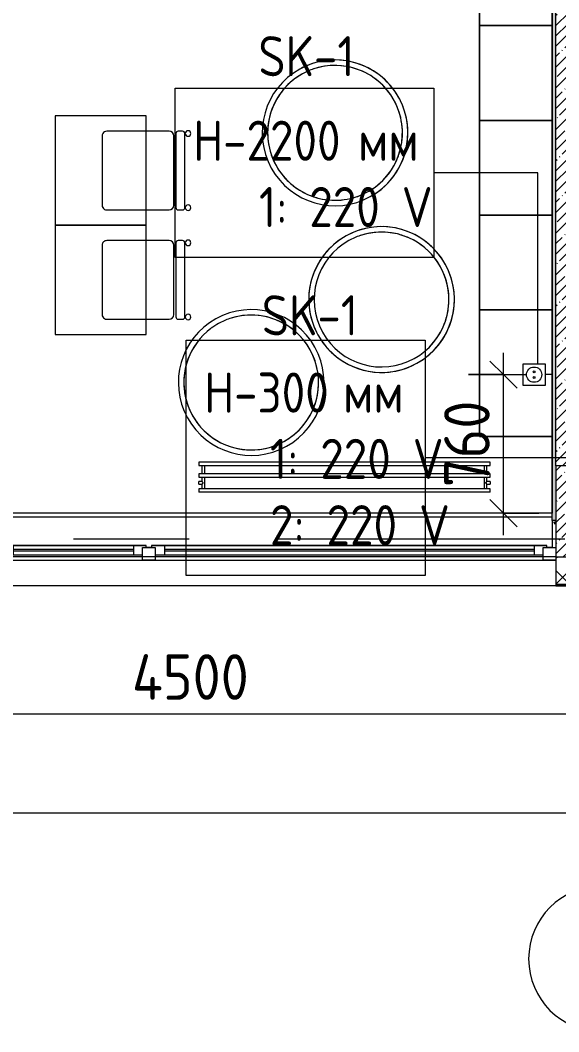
# Model space of a CAD drawing. Header units: millimetres. Extents: x 35111 to 235598, y -8553 to 29000.
# Drawn here: x 44468 to 47425, y -2706 to 2845 of the extents above; entities that cross this region are included whole.
import ezdxf

# ---------------------------------------------------------------- set-up
doc = ezdxf.new("R2010")
doc.units = ezdxf.units.MM
doc.linetypes.add('Осевая', pattern=[3175, 635, -476.25, 1587.5, -476.25])
for name, color, linetype, lineweight in [('A-ANNO-DIMS', 7, 'Continuous', 9), ('A-ANNO-DIMS-100', 7, 'Continuous', 9), ('A-DETL-GENF', 7, 'Continuous', 9), ('A-GLAZ', 7, 'Continuous', 9), ('A-GLAZ-1', 7, 'Continuous', 13), ('A-WALL', 7, 'Continuous', 9), ('E-ELEC-FIXT-IDEN', 7, 'Continuous', 9), ('I-WALL', 7, 'Continuous', 9), ('M-EQPM', 7, 'Continuous', 9), ('S-COLS', 7, 'Continuous', 9), ('Оси-1', 7, 'Continuous', 20), ('Оси-2', 7, 'Осевая', 9), ('Электрические приборы', 7, 'Continuous', 9)]:
    doc.layers.add(name, color=color, linetype=linetype, lineweight=lineweight)
for name, color, linetype, lineweight, true_color in [('A-WALL-1', 7, 'Continuous', 9, 0x3c3c3c), ('A-WALL-FNSH-1', 7, 'Continuous', 9, 0x3c3c3c), ('I-FURN-1', 7, 'Continuous', 9, 0xf0f0f0), ('Оси розеток', 7, 'Continuous', 9, 0xff1e23)]:
    doc.layers.add(name, color=color, linetype=linetype, lineweight=lineweight, true_color=true_color)
doc.styles.add('GOST Common_1', font='GOST_Common.ttf', dxfattribs={"width": 0.9, "height": 220})
doc.styles.add('ISOCPEUR', font='isocpeur.ttf', dxfattribs={"width": 0.9, "height": 250})
doc.dimstyles.new('ISO-2_5_0_9К_БОЛЬШОЙ', dxfattribs={"dimscale": 304.8, "dimtxt": 248.995294, "dimasz": 0.492126, "dimexe": 0.393701, "dimexo": 0.984252, "dimgap": 0, "dimtad": 1, "dimdec": 0, "dimrnd": 10, "dimzin": 0, "dimdsep": 46, "dimtxsty": 'ISOCPEUR', "dimblk1": 'OBLIQUE', "dimblk2": 'OBLIQUE', "dimsah": 1, "dimcen": 0.09, "dimdle": 0.393701, "dimazin": 0, "dimtfac": 1, "dimtdec": 4, "dimtix": 1, "dimtmove": 0, "dimatfit": 3, "dimfxl": 1, "dimtvp": 1, "dimtolj": 1, "dimtzin": 0, "dimarcsym": 2})
pattern_1 = [(0, (0, 0), (121.92, 30.48), [10.058, -81.382, 10.058, -81.382, -487.68]), (0, (0, 0), (121.92, 30.48), [-182.88, 10.058, -172.822, 10.058, -81.382, -213.36]), (0, (0, 0), (121.92, 30.48), [-457.2, 10.058, -50.902, 10.058, -142.342]), (120, (45.72, 15.24), (-87.356454, 90.345817), [10.058, -81.382, 10.058, -81.382, -487.68]), (120, (45.72, 15.24), (-87.356454, 90.345817), [-182.88, 10.058, -172.822, 10.058, -81.382, -213.36]), (120, (45.72, 15.24), (-87.356454, 90.345817), [-457.2, 10.058, -50.902, 10.058, -142.342]), (240, (60.96, 76.2), (-34.563546, -120.825817), [10.058, -81.382, 10.058, -81.382, -487.68]), (240, (60.96, 76.2), (-34.563546, -120.825817), [-182.88, 10.058, -172.822, 10.058, -81.382, -213.36]), (240, (60.96, 76.2), (-34.563546, -120.825817), [-457.2, 10.058, -50.902, 10.058, -142.342])]

# ---------------------------------------------------------------- blocks, each defined once
blk = doc.blocks.new('BSC_Колонна _Прямоугольная - 500х500-V7-План размещения напольных электротехнических лючков и розеток 3 этажа в осях 12-23')
at = {"layer": 'S-COLS'}
h = blk.add_hatch(dxfattribs=at)
h.set_pattern_fill('FP_8', color=256, style=0, pattern_type=2)
h.set_pattern_definition([(45, (-47660, -150), (-57.02463, 57.02463), []), (45, (-47602.975, -150), (-57.02463, 57.02463), [100.806, -20.161, 3.353, -16.808])])
h.paths.add_polyline_path([(-250, -250), (250, -250), (250, 250), (-250, 250), (-250, 8.2)])
for p, q in [((250, 250), (-250, 250)), ((-250, 250), (-250, -250)), ((250, -250), (250, 250)), ((-250, -250), (250, -250))]:
    blk.add_line(p, q, dxfattribs=at)
blk = doc.blocks.new('120_Окно_СКБ_2Ст - 120_Окно_СКБ_2Ст 3100х2500 _мал_створка слева_ 2-22446355-План размещения напольных электротехнических лючков и розеток 3 этажа в осях 12-23')
at = {"layer": 'A-GLAZ'}
for p, q in [((1550, -57), (-1550, -57)), ((-1430, -107), (600, -107)), ((770, -107), (1430, -107)), ((-1530, -127), (-1500, -127)), ((600, -117), (-1430, -117)), ((670, -127), (700, -127)), ((1430, -117), (770, -117)), ((1500, -127), (1530, -127))]:
    blk.add_line(p, q, dxfattribs=at)
at = {"layer": 'A-GLAZ-1'}
for p, q in [((-1550, -127), (-1550, -57)), ((-1550, -57), (-1480, -57)), ((-1480, -57), (-1480, -127)), ((650, -87), (-1480, -87)), ((-1480, -87), (-1480, -127)), ((-1430, -137), (-1430, -87)), ((600, -137), (600, -87)), ((650, -127), (650, -57)), ((650, -57), (720, -57)), ((650, -127), (650, -87)), ((720, -57), (720, -127)), ((1480, -87), (720, -87)), ((720, -87), (720, -127)), ((770, -137), (770, -87)), ((1430, -137), (1430, -87)), ((1480, -127), (1480, -57)), ((1480, -57), (1550, -57)), ((1480, -127), (1480, -87)), ((1550, -57), (1550, -127)), ((-1480, -127), (-1550, -127)), ((-1480, -127), (-1500, -127)), ((-1500, -127), (-1500, -137)), ((-1500, -137), (670, -137)), ((670, -137), (-1500, -137)), ((720, -127), (650, -127)), ((670, -127), (650, -127)), ((670, -137), (670, -127)), ((720, -127), (700, -127)), ((700, -127), (700, -137)), ((700, -137), (1500, -137)), ((1500, -137), (700, -137)), ((1550, -127), (1480, -127)), ((1500, -127), (1480, -127)), ((1500, -137), (1500, -127))]:
    blk.add_line(p, q, dxfattribs=at)
blk = doc.blocks.new('ПУФ - 1_53-25461890-План размещения напольных электротехнических лючков и розеток 3 этажа в осях 12-23')
at = {"layer": 'I-FURN-1'}
for radius, start, end in [(400, 0, 180), (400, 0, 180), (370, 10.5882, 158.8235), (370, 105.8824, 116.4706), (370, 84.7059, 105.8824), (370, 63.5294, 84.7059), (370, 127.0588, 137.6471), (370, 116.4706, 127.0588), (370, 42.3529, 63.5294), (370, 137.6471, 148.2353), (370, 21.1765, 42.3529), (370, 148.2353, 169.4118), (370, 158.8235, 180), (370, 0, 21.1765), (370, 169.4118, 180), (370, 0, 10.5882), (400, 180, 360), (400, 180, 260), (370, 180, 190.5882), (370, 180, 211.7647), (370, 349.5929, 0), (400, 350, 0), (370, 349.5929, 360), (370, 190.5882, 275.2941), (400, 260, 350), (370, 275.2941, 349.4118), (370, 317.6471, 349.4118), (370, 211.7647, 222.3529), (370, 222.3529, 243.5294), (370, 275.2941, 317.6471), (370, 243.5294, 264.7059), (370, 264.7059, 275.2941)]:
    blk.add_arc((0, 0), radius, start, end, dxfattribs=at)
blk = doc.blocks.new('ПУФ - 1_53-V67-План размещения напольных электротехнических лючков и розеток 3 этажа в осях 12-23')
at = {"layer": 'I-FURN-1'}
for radius, start, end in [(400, 0, 180), (400, 70, 110), (400, 110, 180), (370, 0, 180), (370, 0, 180), (400, 20, 70), (400, 0, 20), (400, 180, 360), (400, 180, 280), (370, 180, 349.4118), (370, 180, 211.7647), (400, 280, 0), (370, 349.5929, 0), (370, 349.5929, 360), (370, 317.6471, 349.4118), (370, 211.7647, 222.3529), (370, 222.3529, 232.9412), (370, 307.0588, 317.6471), (370, 232.9412, 243.5294), (370, 243.5294, 254.1176), (370, 275.2941, 307.0588), (370, 254.1176, 275.2941)]:
    blk.add_arc((0, 0), radius, start, end, dxfattribs=at)
blk = doc.blocks.new('ПУФ - 1_53-V68-План размещения напольных электротехнических лючков и розеток 3 этажа в осях 12-23')
at = {"layer": 'I-FURN-1'}
for radius, start, end in [(400, 0, 180), (400, 0, 180), (370, 42.3529, 180), (370, 74.1176, 180), (370, 7.6902, 74.1176), (370, 7.6902, 42.3529), (400, 180, 360), (400, 180, 0), (370, 180, 349.4118), (370, 180, 190.5882), (370, 349.5929, 0), (370, 0, 7.4794), (370, 0, 7.4794), (370, 349.5929, 360), (370, 190.5882, 349.4118)]:
    blk.add_arc((0, 0), radius, start, end, dxfattribs=at)
blk = doc.blocks.new('Стол базовый прямоугольный - 1_7а-25476368-План размещения напольных электротехнических лючков и розеток 3 этажа в осях 12-23')
at = {"layer": 'I-FURN-1'}
for p, q in [((250, 300), (-250, 300)), ((-250, 300), (-250, -300)), ((250, -300), (250, 300)), ((-250, -300), (250, -300))]:
    blk.add_line(p, q, dxfattribs=at)
blk = doc.blocks.new('Стул Breuer - 1_9а-V71-План размещения напольных электротехнических лючков и розеток 3 этажа в осях 12-23')
at = {"layer": 'I-FURN-1'}
for p, q in [((190.5, 241.3), (-190.5, 241.3)), ((-215.9, 215.9), (-215.9, 0)), ((215.9, 0), (215.9, 215.9)), ((-215.9, 0), (-215.9, -127)), ((215.9, -127), (215.9, 0)), ((203.2, -163.5), (-203.2, -163.5)), ((-190.5, -152.4), (190.5, -152.4)), ((-215.9, -176.2), (-215.9, -200.8)), ((-203.2, -213.5), (203.2, -213.5)), ((215.9, -200.8), (215.9, -176.2))]:
    blk.add_line(p, q, dxfattribs=at)
for centre, radius, start, end in [((-190.5, 215.9), 25.4, 120, 180), ((-190.5, 215.9), 25.4, 90, 120), ((190.5, 215.9), 25.4, 0, 90), ((-190.5, -127), 25.4, 180, 270), ((-203.2, -176.2), 12.7, 90, 180), ((190.5, -127), 25.4, 270, 360), ((203.2, -176.2), 12.7, 360, 90), ((-203.5, -230.6), 15.1, 360, 180), ((-203.2, -200.8), 12.7, 180, 270), ((203.7, -230.6), 15.1, 360, 180), ((203.2, -200.8), 12.7, 270, 360), ((-203.5, -230.6), 15.1, 180, 360), ((203.7, -230.6), 15.1, 180, 360)]:
    blk.add_arc(centre, radius, start, end, dxfattribs=at)
blk = doc.blocks.new('Стул Breuer - 1_9а-V79-План размещения напольных электротехнических лючков и розеток 3 этажа в осях 12-23')
at = {"layer": 'I-FURN-1'}
for p, q in [((190.5, 241.3), (-190.5, 241.3)), ((-215.9, 215.9), (-215.9, 0)), ((215.9, 0), (215.9, 215.9)), ((-215.9, 0), (-215.9, -127)), ((215.9, -127), (215.9, 0)), ((203.2, -163.5), (-203.2, -163.5)), ((-190.5, -152.4), (190.5, -152.4)), ((-215.9, -176.2), (-215.9, -200.8)), ((-203.2, -213.5), (203.2, -213.5)), ((215.9, -200.8), (215.9, -176.2))]:
    blk.add_line(p, q, dxfattribs=at)
for centre, radius, start, end in [((-190.5, 215.9), 25.4, 120, 180), ((-190.5, 215.9), 25.4, 90, 120), ((190.5, 215.9), 25.4, 60, 90), ((190.5, 215.9), 25.4, 0, 60), ((-190.5, -127), 25.4, 180, 270), ((-203.2, -176.2), 12.7, 90, 180), ((190.5, -127), 25.4, 270, 360), ((203.2, -176.2), 12.7, 360, 90), ((-203.5, -230.6), 15.1, 360, 180), ((-203.2, -200.8), 12.7, 180, 270), ((203.7, -230.6), 15.1, 360, 180), ((203.2, -200.8), 12.7, 270, 360), ((-203.5, -230.6), 15.1, 180, 360), ((203.7, -230.6), 15.1, 180, 360)]:
    blk.add_arc(centre, radius, start, end, dxfattribs=at)
blk = doc.blocks.new('Блок Розеток и Выключателей - Блок Розеток и Выключателей_SK1-V145-План размещения напольных электротехнических лючков и розеток 3 этажа в осях 12-23')
at = {"layer": 'A-DETL-GENF'}
for p, q in [((-60, -40), (60, -40)), ((-60, -160), (-60, -40)), ((60, -40), (60, -160)), ((60, -160), (-60, -160))]:
    blk.add_line(p, q, dxfattribs=at)
for centre, radius in [((0, -100), 42), ((-15.6, -100), 4.8), ((15.6, -100), 4.8)]:
    blk.add_circle(centre, radius, dxfattribs=at)
at = {"layer": 'Оси розеток'}
blk.add_line((0, 0), (0, -40), dxfattribs=at)
blk = doc.blocks.new('radiator_prado_classic_z_tip_30_po exemplyaru - Classic Z Тип 30-500-30677899-План размещения напольных электротехнических лючков и розеток 3 этажа в осях 12-23')
at = {"layer": 'M-EQPM'}
for p, q in [((0, 228), (0, 210)), ((1600, 228), (0, 228)), ((1600, 210), (1600, 228)), ((0, 210), (1600, 210)), ((17.5, 210), (17.5, 164)), ((32.5, 164), (32.5, 210)), ((1567.5, 210), (1567.5, 164)), ((1582.5, 164), (1582.5, 210)), ((1600, 164), (0, 164)), ((0, 164), (0, 146)), ((0, 146), (1600, 146)), ((17.5, 121.5), (0, 121.5)), ((17.5, 121.5), (0, 121.5)), ((0, 121.5), (0, 121.2)), ((0, 106.5), (0, 121.5)), ((0, 121.2), (0, 121.2)), ((17.5, 146), (17.5, 121.5)), ((32.5, 82), (32.5, 146)), ((1567.5, 146), (1567.5, 82)), ((1582.5, 121.5), (1582.5, 146)), ((1600, 121.5), (1582.5, 121.5)), ((1600, 121.5), (1582.5, 121.5)), ((1600, 146), (1600, 164)), ((1600, 121.5), (1600, 106.5)), ((1600, 121.2), (1600, 121.5)), ((1600, 121.5), (1600, 121.2)), ((1600, 121.2), (1600, 121.5)), ((0, 106.8), (0, 106.5)), ((0, 106.8), (0, 106.8)), ((0, 106.5), (17.5, 106.5)), ((0, 106.5), (17.5, 106.5)), ((1600, 82), (0, 82)), ((0, 82), (0, 64)), ((1600, 64), (0, 64)), ((17.5, 106.5), (17.5, 82)), ((1582.5, 82), (1582.5, 106.5)), ((1582.5, 106.5), (1600, 106.5)), ((1582.5, 106.5), (1600, 106.5)), ((1600, 106.5), (1600, 106.8)), ((1600, 106.8), (1600, 106.5)), ((1600, 106.5), (1600, 106.8)), ((1600, 64), (1600, 82))]:
    blk.add_line(p, q, dxfattribs=at)
for points, knots in [([(25, 114), (24.5, 114.5), (23.6, 115.4), (22.4, 116.6), (21.6, 117.4), (21.1, 117.9), (20.8, 118.2), (20.5, 118.5), (20.2, 118.8), (19.8, 119.1), (19.6, 119.4), (19.3, 119.7), (19, 120), (18.7, 120.3), (18.5, 120.5), (18.3, 120.7), (18.1, 120.9), (17.9, 121.1), (17.8, 121.2), (17.7, 121.3), (17.5, 121.5), (17.5, 121.5), (17.5, 121.5)], [0, 0, 0, 0, 0.142857, 0.285714, 0.357143, 0.392857, 0.428571, 0.464286, 0.5, 0.535714, 0.571429, 0.607143, 0.642857, 0.678571, 0.714286, 0.75, 0.785714, 0.821429, 0.857143, 0.892857, 0.928571, 1, 1, 1, 1]), ([(17.5, 106.5), (17.5, 106.5), (17.5, 106.5), (17.7, 106.7), (17.8, 106.8), (17.9, 106.9), (18.1, 107.1), (18.3, 107.3), (18.5, 107.5), (18.7, 107.7), (19, 108), (19.3, 108.3), (19.6, 108.6), (19.8, 108.9), (20.3, 109.3), (20.7, 109.7), (21.1, 110.1), (21.6, 110.6), (22.4, 111.4), (23.6, 112.6), (24.5, 113.5), (25, 114)], [0, 0, 0, 0, 0.071429, 0.107143, 0.142857, 0.178571, 0.214286, 0.25, 0.285714, 0.321429, 0.357143, 0.392857, 0.428571, 0.464286, 0.5, 0.571429, 0.607143, 0.642857, 0.714286, 0.857143, 1, 1, 1, 1]), ([(1575, 114), (1575.5, 114.5), (1576.4, 115.4), (1577.6, 116.6), (1578.4, 117.4), (1578.9, 117.9), (1579.2, 118.2), (1579.5, 118.5), (1579.8, 118.8), (1580.1, 119.2), (1580.4, 119.4), (1580.7, 119.7), (1581, 120), (1581.3, 120.3), (1581.5, 120.5), (1581.7, 120.7), (1581.9, 120.9), (1582.1, 121.1), (1582.2, 121.2), (1582.3, 121.3), (1582.5, 121.5), (1582.5, 121.5), (1582.5, 121.5)], [0, 0, 0, 0, 0.142857, 0.285714, 0.357143, 0.392857, 0.428571, 0.464286, 0.5, 0.535714, 0.571429, 0.607143, 0.642857, 0.678571, 0.714286, 0.75, 0.785714, 0.821429, 0.857143, 0.892857, 0.928571, 1, 1, 1, 1]), ([(1582.5, 106.5), (1582.5, 106.5), (1582.5, 106.5), (1582.3, 106.7), (1582.2, 106.8), (1582.1, 106.9), (1581.9, 107.1), (1581.7, 107.3), (1581.5, 107.5), (1581.3, 107.7), (1581, 108), (1580.7, 108.3), (1580.4, 108.6), (1580.1, 108.8), (1579.7, 109.3), (1579.3, 109.7), (1578.9, 110.1), (1578.4, 110.6), (1577.6, 111.4), (1576.4, 112.6), (1575.5, 113.5), (1575, 114)], [0, 0, 0, 0, 0.071429, 0.107143, 0.142857, 0.178571, 0.214286, 0.25, 0.285714, 0.321429, 0.357143, 0.392857, 0.428571, 0.464286, 0.5, 0.571429, 0.607143, 0.642857, 0.714286, 0.857143, 1, 1, 1, 1])]:
    blk.add_open_spline(points, degree=3, knots=knots, dxfattribs=at)
blk = doc.blocks.new('шкаф 1_112 - шкаф 1_112-V174-План размещения напольных электротехнических лючков и розеток 3 этажа в осях 12-23')
at = {"layer": 'I-FURN-1'}
for p, q in [((-400, 6070), (-400, 0)), ((0, 0), (0, 6070)), ((-400, 2775), (-400, 2255)), ((-400, 2255), (-400, 2775)), ((0, 2255), (0, 2775)), ((0, 2775), (0, 2255)), ((0, 2255), (-400, 2255)), ((0, 2255), (-400, 2255)), ((-400, 2255), (-400, 1735)), ((-400, 1735), (-400, 2255)), ((-400, 2255), (0, 2255)), ((-400, 2255), (0, 2255)), ((0, 2255), (-400, 2255)), ((0, 1735), (0, 2255)), ((0, 2255), (0, 1735)), ((0, 1735), (-400, 1735)), ((-400, 1735), (0, 1735)), ((0, 1735), (-400, 1735)), ((0, 1735), (-400, 1735)), ((-400, 1735), (-400, 1215)), ((-400, 1215), (-400, 1735)), ((-400, 1735), (0, 1735)), ((0, 1215), (0, 1735)), ((0, 1735), (0, 1215)), ((0, 1215), (-400, 1215)), ((0, 1215), (-400, 1215)), ((-400, 1215), (-400, 695)), ((-400, 695), (-400, 1215)), ((-400, 1215), (0, 1215)), ((-400, 1215), (0, 1215)), ((0, 1215), (-400, 1215)), ((0, 695), (0, 1215)), ((0, 1215), (0, 695)), ((0, 695), (-400, 695)), ((-400, 695), (0, 695)), ((0, 695), (-400, 695)), ((0, 695), (-400, 695)), ((-400, 695), (-400, 0)), ((-400, 0), (-400, 695)), ((-400, 695), (0, 695)), ((0, 0), (0, 695)), ((0, 695), (0, 0)), ((-400, 0), (0, 0)), ((-400, 0), (0, 0)), ((0, 0), (-400, 0))]:
    blk.add_line(p, q, dxfattribs=at)
blk = doc.blocks.new('Ось сетки - D8-29747960-План размещения напольных электротехнических лючков и розеток 3 этажа в осях 12-23')
at = {"layer": 'Оси-1'}
for start, end in [(360, 180), (180, 360)]:
    blk.add_arc((0, 0), 4, start, end, dxfattribs=at)
blk = doc.blocks.new('DIMBLOCK3-План размещения напольных электротехнических лючков и розеток 3 этажа в осях 12-23')
at = {"layer": 'A-ANNO-DIMS-100'}
for p, q in [((47122.7, 20), (47122.7, 1020.2)), ((46930, 900.2), (47242.7, 900.2)), ((47122.7, 900.2), (46930, 900.2)), ((47316.7, 140), (47002.7, 140)), ((47122.7, 140), (47316.7, 140))]:
    blk.add_line(p, q, dxfattribs=at)
at = {"layer": 'A-ANNO-DIMS-100', "lineweight": 20}
for p, q in [((47122.7, 900.2), (47047.7, 975.2)), ((47122.7, 900.2), (47197.7, 825.2)), ((47122.7, 140), (47047.7, 215)), ((47122.7, 140), (47197.7, 65))]:
    blk.add_line(p, q, dxfattribs=at)
at = {"layer": 'A-ANNO-DIMS-100', "color": 0, "insert": (46796.1, 283.1), "char_height": 250, "width": 568.858, "attachment_point": 1, "rotation": 90, "line_spacing_factor": 1.149209, "style": 'ISOCPEUR'}
blk.add_mtext('760', dxfattribs=at)
blk = doc.blocks.new('_Oblique')
at = {"color": 0, "linetype": 'ByBlock', "lineweight": -2}
blk.add_line((-0.5, -0.5), (0.5, 0.5), dxfattribs=at)
blk = doc.blocks.new('DIMBLOCK36-План размещения напольных электротехнических лючков и розеток 3 этажа в осях 12-23')
at = {"layer": 'A-ANNO-DIMS-100'}
for p, q in [((38310, -1698.2), (38310, -1384.2)), ((84560, -1698.2), (84560, -1384.2)), ((38190, -1504.2), (84680, -1504.2)), ((38310, -1504.2), (38310, -1698.2)), ((84560, -1504.2), (84560, -1698.2))]:
    blk.add_line(p, q, dxfattribs=at)
at = {"layer": 'A-ANNO-DIMS-100', "lineweight": 20}
for p, q in [((38310, -1504.2), (38385, -1429.2)), ((84560, -1504.2), (84635, -1429.2)), ((38310, -1504.2), (38235, -1579.2)), ((84560, -1504.2), (84485, -1579.2))]:
    blk.add_line(p, q, dxfattribs=at)
at = {"layer": 'A-ANNO-DIMS-100', "color": 0, "insert": (61028, -1177.6), "char_height": 250, "width": 976.828, "attachment_point": 1, "line_spacing_factor": 1.149209, "style": 'ISOCPEUR'}
blk.add_mtext('46250', dxfattribs=at)
blk = doc.blocks.new('DIMBLOCK40-План размещения напольных электротехнических лючков и розеток 3 этажа в осях 12-23')
at = {"layer": 'A-ANNO-DIMS-100'}
for p, q in [((43160, -1154.7), (43160, -840.7)), ((47660, -1154.7), (47660, -840.7)), ((43160, -960.7), (47660, -960.7)), ((43160, -960.7), (43160, -1154.7)), ((47660, -960.7), (47660, -1154.7))]:
    blk.add_line(p, q, dxfattribs=at)
at = {"layer": 'A-ANNO-DIMS-100', "lineweight": 20}
for p, q in [((43160, -960.7), (43235, -885.7)), ((47660, -960.7), (47735, -885.7)), ((43160, -960.7), (43085, -1035.7)), ((47660, -960.7), (47585, -1035.7))]:
    blk.add_line(p, q, dxfattribs=at)
at = {"layer": 'A-ANNO-DIMS-100', "color": 0, "insert": (45082, -634.1), "char_height": 250, "width": 787.208, "attachment_point": 1, "line_spacing_factor": 1.149209, "style": 'ISOCPEUR'}
blk.add_mtext('4500', dxfattribs=at)

msp = doc.modelspace()

# ---------------------------------------------------------------- hatches: boundary and pattern name
at = {"layer": 'A-WALL'}
h = msp.add_hatch(dxfattribs=at)
h.set_pattern_fill('FP_20', color=256, style=0, pattern_type=2)
h.set_pattern_definition([(45, (0, 0), (-70.71068, 70.71068), []), (135, (0, 0), (-70.71068, -70.71068), [])])
h.paths.add_polyline_path([(54760, -250), (55510, -250), (55510, -100), (54760, -100)])
h.paths.add_polyline_path([(56627.1, -250), (56627.1, -100), (56410, -100), (56410, -250), (56436.7, -250)])
h.paths.add_polyline_path([(51910, -250), (52660, -250), (52660, -100), (51910, -100)])
h.paths.add_polyline_path([(50260, -250), (51010, -250), (51010, -100), (50260, -100)])
h.paths.add_polyline_path([(47910, -250), (48160, -250), (48160, -100), (47410, -100), (47410, -250), (47701.4, -250)])
h.paths.add_polyline_path([(44310, -250), (44310, -100), (42660, -100), (42660, -250), (44061.7, -250)])
h.paths.add_polyline_path([(41140, -250), (41760, -250), (41760, -100), (41140, -100)])
h.paths.add_polyline_path([(38742.7, -250), (39040, -250), (39040, -100), (38742.7, -100), (38742.7, -222.4)])
h.paths.add_polyline_path([(38238.2, -250), (38242.7, -250), (38242.7, -100), (38238.2, -100), (38238.2, -175.6)])
at = {"layer": 'I-WALL'}
h = msp.add_hatch(dxfattribs=at)
h.set_pattern_fill('FP_17', color=256, style=0, pattern_type=2)
h.set_pattern_definition([(45, (0, 0), (-57.02463, 57.02463), []), (45, (57.025, 0), (-57.02463, 57.02463), [100.806, -20.161, 3.353, -16.808])])
h.paths.add_polyline_path([(47410, 400), (47630, 400), (47630, 7400), (47410, 7400), (47410, 590.2)])
h = msp.add_hatch(dxfattribs=at)
h.set_pattern_fill('FP_71', color=256, style=0, pattern_type=2)
h.set_pattern_definition(pattern_1)
h.paths.add_polyline_path([(47390, 140), (47410, 140), (47410, 7070), (47390, 7070), (47390, 141)])
h = msp.add_hatch(dxfattribs=at)
h.set_pattern_fill('FP_71', color=256, style=0, pattern_type=2)
h.set_pattern_definition(pattern_1)
h.paths.add_polyline_path([(47390, 100), (47410, 100), (47410, 140), (47390, 140)])
h.paths.add_polyline_path([(44310, 100), (44310, 140), (43430, 140), (43430, 100), (44061.7, 100)])
h = msp.add_hatch(dxfattribs=at)
h.set_pattern_fill('FP_71', color=256, style=0, pattern_type=2)
h.set_pattern_definition(pattern_1)
h.paths.add_polyline_path([(47410, -48), (47410, 100), (47390, 100), (47390, -48)])

# ---------------------------------------------------------------- linework, layer by layer
at = {"layer": 'A-WALL'}
for p, q in [((47410, 400), (47410, 7400)), ((47390, 100), (47390, 7050)), ((47410, -258), (44310, -258)), ((47410, -250), (48160, -250)), ((47410, -253), (48160, -253))]:
    msp.add_line(p, q, dxfattribs=at)
at = {"layer": 'A-WALL-1'}
for p, q in [((47410, 100), (47390, 100)), ((47390, 100), (47390, -48)), ((47390, -48), (47410, -48)), ((47410, -100), (47410, -250))]:
    msp.add_line(p, q, dxfattribs=at)
at = {"layer": 'A-WALL-FNSH-1'}
for p, q in [((47389, 7049), (47389, 140)), ((47389, 140), (47390, 140)), ((47390, 100), (47389, 100)), ((47389, 100), (47389, -48)), ((47389, -48), (47390, -48)), ((47410, -250), (47410, -258)), ((47410, -258), (48160, -258))]:
    msp.add_line(p, q, dxfattribs=at)
at = {"layer": 'E-ELEC-FIXT-IDEN'}
for p, q in [((47310, 2007.9), (46739, 2007.9)), ((47310, 960.2), (47310, 2007.9)), ((47731, 443.6), (46692.3, 444.1))]:
    msp.add_line(p, q, dxfattribs=at)
at = {"layer": 'E-ELEC-FIXT-IDEN', "flags": 128}
for points in [[(45318.6, 2471.9), (46739, 2471.9), (46739, 1543.9), (45318.6, 1543.9)], [(45379, 1089.6), (46692.3, 1089.6), (46692.3, -201.4), (45379, -201.4)]]:
    msp.add_lwpolyline(points, close=True, dxfattribs=at)
at = {"layer": 'I-WALL'}
for p, q in [((44310, 141), (47389, 141)), ((47389, 140), (44310, 140)), ((44310, 120), (47390, 120)), ((47410, -100), (44310, -100))]:
    msp.add_line(p, q, dxfattribs=at)
at = {"layer": 'Оси-2'}
msp.add_line((38410.7, 0), (82250, 0), dxfattribs=at)

# ---------------------------------------------------------------- block references
at = {"layer": 'A-GLAZ', "rotation": 180}
msp.add_blockref('120_Окно_СКБ_2Ст - 120_Окно_СКБ_2Ст 3100х2500 _мал_створка слева_ 2-22446355-План размещения напольных электротехнических лючков и розеток 3 этажа в осях 12-23', (45860, -175), dxfattribs=at)
at = {"layer": 'I-FURN-1'}
for name, p in [('шкаф 1_112 - шкаф 1_112-V174-План размещения напольных электротехнических лючков и розеток 3 этажа в осях 12-23', (47390, 561)), ('Стол базовый прямоугольный - 1_7а-25476368-План размещения напольных электротехнических лючков и розеток 3 этажа в осях 12-23', (44909.3, 2020.1)), ('Стол базовый прямоугольный - 1_7а-25476368-План размещения напольных электротехнических лючков и розеток 3 этажа в осях 12-23', (44909.3, 1420.1))]:
    msp.add_blockref(name, p, dxfattribs=at)
for name, p, rotation in [('ПУФ - 1_53-25461890-План размещения напольных электротехнических лючков и розеток 3 этажа в осях 12-23', (46196.9, 2227.3), 118.9499011641568), ('Стул Breuer - 1_9а-V79-План размещения напольных электротехнических лючков и розеток 3 этажа в осях 12-23', (45159.3, 2020.1), 89.99999999999959), ('ПУФ - 1_53-V67-План размещения напольных электротехнических лючков и розеток 3 этажа в осях 12-23', (46452.4, 1312.6), 118.9499011641568), ('Стул Breuer - 1_9а-V71-План размещения напольных электротехнических лючков и розеток 3 этажа в осях 12-23', (45159.3, 1420.1), 89.99999999999959), ('ПУФ - 1_53-V68-План размещения напольных электротехнических лючков и розеток 3 этажа в осях 12-23', (45736.6, 857.1), 118.9499011641568)]:
    msp.add_blockref(name, p, dxfattribs=dict(at, rotation=rotation))
at = {"layer": 'M-EQPM'}
msp.add_blockref('radiator_prado_classic_z_tip_30_po exemplyaru - Classic Z Тип 30-500-30677899-План размещения напольных электротехнических лючков и розеток 3 этажа в осях 12-23', (45448.7, 192), dxfattribs=at)
at = {"layer": 'S-COLS'}
msp.add_blockref('BSC_Колонна _Прямоугольная - 500х500-V7-План размещения напольных электротехнических лючков и розеток 3 этажа в осях 12-23', (47660, 150), dxfattribs=at)
at = {"layer": 'Оси-1', "xscale": 99.99999999999993, "yscale": 99.99999999999993, "zscale": 99.99999999999993}
msp.add_blockref('Ось сетки - D8-29747960-План размещения напольных электротехнических лючков и розеток 3 этажа в осях 12-23', (47660, -2306.3), dxfattribs=at)
at = {"layer": 'Электрические приборы', "rotation": 269.9999999999997}
msp.add_blockref('Блок Розеток и Выключателей - Блок Розеток и Выключателей_SK1-V145-План размещения напольных электротехнических лючков и розеток 3 этажа в осях 12-23', (47390, 900.2), dxfattribs=at)

# ---------------------------------------------------------------- texts
at = {"layer": 'E-ELEC-FIXT-IDEN', "char_height": 220, "attachment_point": 1, "style": 'GOST Common_1'}
for s, insert, width in [('SK-1', (45775.9, 2758.2), 656.582), ('H-2200 ', (45418.6, 2294.2), 1096.708), ('мм', (46323.4, 2294.2), 375.19), ('   1: 220 V', (45418.6, 1930.4), 1291.519), ('SK-1', (45794.9, 1335.9), 656.582), ('H-300 ', (45479, 911.9), 923.544), ('мм', (46241, 911.9), 375.19), ('   1: 220 V', (45479, 548.1), 1291.519), ('   2: 220 V', (45479, 184.3), 1342.025)]:
    msp.add_mtext(s, dxfattribs=dict(at, insert=insert, width=width))

# ---------------------------------------------------------------- dimensions: what is measured, and where the dimension line sits
at = {"layer": 'A-ANNO-DIMS'}
dim = msp.add_linear_dim(base=(47122.7, 900.2), p1=(47016.7, 140), p2=(47230, 900.2), angle=90, dimstyle='ISO-2_5_0_9К_БОЛЬШОЙ', override={"dimpost": '<>', "dimfxl": 789.59346}, dxfattribs=at)
dim.commit()
dim.dimension.update_dxf_attribs({"geometry": 'DIMBLOCK3-План размещения напольных электротехнических лючков и розеток 3 этажа в осях 12-23', "text_midpoint": (46997.7, 520.1)})
for base, p1, p2, override, picture, middle in [((47660, -960.7), (43160, -854.7), (47660, -854.7), {"dimpost": '<>', "dimfxl": 4500}, 'DIMBLOCK40-План размещения напольных электротехнических лючков и розеток 3 этажа в осях 12-23', (45410, -835.7)), ((84560, -1504.2), (38310, -1398.2), (84560, -1398.2), {"dimpost": '<>', "dimfxl": 46250}, 'DIMBLOCK36-План размещения напольных электротехнических лючков и розеток 3 этажа в осях 12-23', (61435, -1379.2))]:
    dim = msp.add_linear_dim(base=base, p1=p1, p2=p2, dimstyle='ISO-2_5_0_9К_БОЛЬШОЙ', override=override, dxfattribs=at)
    dim.commit()
    dim.dimension.update_dxf_attribs({"geometry": picture, "text_midpoint": middle})

doc.saveas('drawing.dxf')
